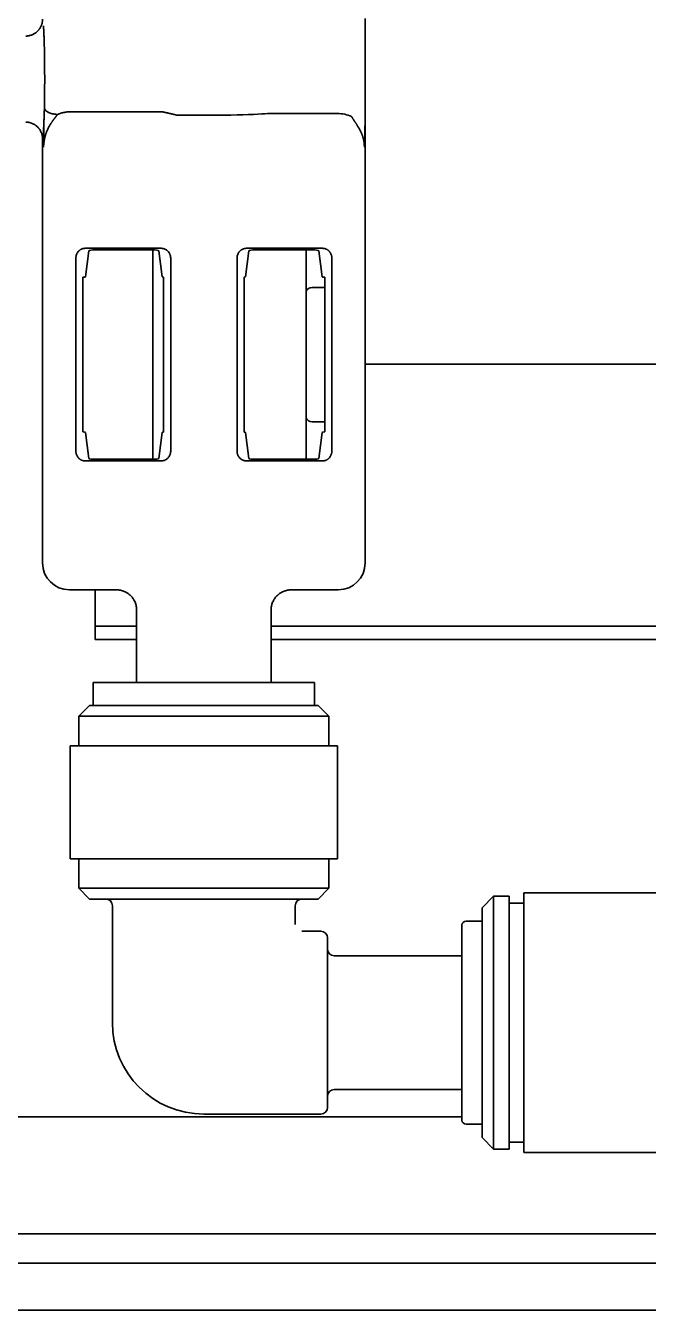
# Model space of a CAD drawing. Extents: x 6769 to 10051, y -94 to 2900.
# Drawn here: x 7104.9 to 7151.2, y 1270.8 to 1366.4 of the extents above; entities that cross this region are included whole.
import ezdxf

# ---------------------------------------------------------------- set-up
doc = ezdxf.new("R2010")
doc.units = 0
doc.header["$LTSCALE"] = 5
doc.layers.add('1', color=7, linetype='CONTINUOUS', true_color=0xffffff)

msp = doc.modelspace()

# ---------------------------------------------------------------- linework, layer by layer
at = {"layer": '1', "color": 7, "linetype": 'Continuous', "lineweight": 35}
for p, q in [((7130.164, 1326.425), (7130.164, 1366.928)), ((7115.012, 1360.001), (7108.33, 1360.001)), ((7123.379, 1359.865), (7122.904, 1359.865)), ((7128.105, 1359.865), (7123.379, 1359.865)), ((7106.164, 1326.425), (7106.164, 1357.976)), ((7109.344, 1349.835), (7114.984, 1349.835)), ((7109.369, 1347.719), (7109.609, 1349.646)), ((7110.109, 1349.715), (7114.32, 1349.715)), ((7114.364, 1334.137), (7114.364, 1349.715)), ((7114.82, 1349.646), (7115.059, 1347.719)), ((7121.269, 1347.719), (7121.509, 1349.646)), ((7121.344, 1349.835), (7126.984, 1349.835)), ((7122.009, 1349.715), (7126.22, 1349.715)), ((7125.764, 1334.137), (7125.764, 1349.715)), ((7126.72, 1349.646), (7126.959, 1347.719)), ((7108.641, 1334.771), (7108.641, 1349.082)), ((7115.698, 1349.109), (7115.698, 1334.743)), ((7120.631, 1334.743), (7120.631, 1349.109)), ((7127.688, 1349.082), (7127.688, 1334.771)), ((7109.165, 1347.68), (7109.164, 1347.677)), ((7109.164, 1347.384), (7109.164, 1347.677)), ((7115.164, 1347.686), (7115.164, 1336.163)), ((7115.167, 1336.166), (7115.167, 1347.688)), ((7121.162, 1347.687), (7121.162, 1336.165)), ((7127.164, 1347.677), (7127.164, 1347.68)), ((7127.164, 1347.677), (7127.164, 1347.384)), ((7109.164, 1346.926), (7109.164, 1336.926)), ((7127.164, 1346.926), (7126.214, 1346.926)), ((7127.164, 1336.926), (7127.164, 1346.926)), ((7169.315, 1341.226), (7130.166, 1341.226)), ((7109.164, 1336.175), (7109.164, 1336.468)), ((7109.164, 1336.175), (7109.165, 1336.173)), ((7109.609, 1334.206), (7109.369, 1336.133)), ((7115.059, 1336.133), (7114.82, 1334.206)), ((7121.509, 1334.206), (7121.269, 1336.133)), ((7126.214, 1336.926), (7127.164, 1336.926)), ((7126.959, 1336.133), (7126.72, 1334.206)), ((7127.164, 1336.468), (7127.164, 1336.175)), ((7127.164, 1336.173), (7127.164, 1336.175)), ((7114.984, 1334.017), (7109.344, 1334.017)), ((7114.32, 1334.137), (7110.109, 1334.137)), ((7126.984, 1334.017), (7121.344, 1334.017)), ((7126.22, 1334.137), (7122.009, 1334.137)), ((7108.163, 1324.426), (7111.665, 1324.426)), ((7110.084, 1324.426), (7110.084, 1322.726)), ((7124.664, 1324.426), (7128.166, 1324.426)), ((7110.084, 1321.726), (7110.084, 1322.726)), ((7113.164, 1322.925), (7113.164, 1317.526)), ((7123.164, 1317.526), (7123.164, 1322.925)), ((7110.084, 1321.726), (7113.165, 1321.726)), ((7110.084, 1321.726), (7110.084, 1320.726)), ((7123.165, 1321.726), (7146.735, 1321.726)), ((7146.735, 1321.726), (7167.811, 1321.726)), ((7113.165, 1320.726), (7110.084, 1320.726)), ((7146.735, 1320.726), (7123.165, 1320.726)), ((7167.811, 1320.726), (7146.735, 1320.726)), ((7109.939, 1315.826), (7109.939, 1317.526)), ((7126.389, 1317.526), (7126.389, 1315.826)), ((7109.664, 1315.826), (7108.864, 1315.026)), ((7109.664, 1315.826), (7126.664, 1315.826)), ((7127.464, 1315.026), (7126.664, 1315.826)), ((7108.864, 1315.026), (7108.864, 1312.826)), ((7108.864, 1315.026), (7118.164, 1315.026)), ((7118.164, 1315.026), (7127.464, 1315.026)), ((7127.464, 1312.826), (7127.464, 1315.026)), ((7108.214, 1312.826), (7108.214, 1304.426)), ((7128.114, 1312.826), (7108.214, 1312.826)), ((7128.114, 1304.426), (7128.114, 1312.826)), ((7108.214, 1304.426), (7128.114, 1304.426)), ((7108.864, 1304.426), (7108.864, 1302.226)), ((7127.464, 1302.226), (7127.464, 1304.426)), ((7108.864, 1302.226), (7109.664, 1301.426)), ((7127.464, 1302.226), (7108.864, 1302.226)), ((7126.664, 1301.426), (7127.464, 1302.226)), ((7152.364, 1301.876), (7141.964, 1301.876)), ((7141.964, 1282.576), (7141.964, 1301.876)), ((7109.664, 1301.426), (7126.664, 1301.426)), ((7111.364, 1300.926), (7111.364, 1292.226)), ((7124.964, 1299.526), (7124.964, 1300.926)), ((7139.714, 1301.626), (7138.864, 1300.776)), ((7138.864, 1283.676), (7138.864, 1300.776)), ((7140.864, 1301.626), (7139.714, 1301.626)), ((7139.714, 1282.826), (7139.714, 1301.626)), ((7140.864, 1282.826), (7140.864, 1301.626)), ((7141.964, 1301.126), (7140.864, 1301.126)), ((7138.864, 1299.776), (7137.664, 1299.776)), ((7126.864, 1299.026), (7125.464, 1299.026)), ((7137.364, 1299.476), (7137.364, 1284.976)), ((7127.364, 1298.526), (7127.364, 1285.926)), ((7137.365, 1297.201), (7127.864, 1297.201)), ((7127.864, 1287.251), (7137.365, 1287.251)), ((7017.664, 1285.226), (7137.367, 1285.226)), ((7118.164, 1285.426), (7126.864, 1285.426)), ((7137.664, 1284.676), (7138.864, 1284.676)), ((7138.864, 1283.676), (7139.714, 1282.826)), ((7139.714, 1282.826), (7140.864, 1282.826)), ((7140.864, 1283.326), (7141.964, 1283.326)), ((7141.964, 1282.576), (7152.364, 1282.576)), ((7233.66, 1276.526), (7019.664, 1276.526)), ((6772.164, 1274.326), (7239.407, 1274.326)), ((7287.059, 1270.826), (6788.769, 1270.826))]:
    msp.add_line(p, q, dxfattribs=at)
for centre, radius, start, end in [((7110.864, 1300.926), 0.5, 0, 90), ((7125.464, 1300.926), 0.5, 90, 180), ((7137.664, 1299.476), 0.3, 90, 180), ((7126.864, 1298.526), 0.5, 0, 90), ((7127.864, 1297.701), 0.5, 180, 270), ((7118.164, 1292.226), 6.8, 180, 270), ((7127.864, 1286.751), 0.5, 90, 180), ((7126.864, 1285.926), 0.5, 270, 0), ((7137.664, 1284.976), 0.3, 180, 270)]:
    msp.add_arc(centre, radius, start, end, dxfattribs=at)
at = {"layer": '1', "color": 7, "linetype": 'Continuous', "lineweight": 35, "extrusion": (0, 0, -1)}
for centre, major_axis, ratio, start_param, end_param in [((7106.163, 1362.426), (0, -4.45), 0.034921, 5.507006, 6.273383), ((7118.164, 1359.926), (5, 0), 0.038413, 0.323811, 1.994895), ((7110.109, 1349.645), (0.5, 0), 0.140541, 3.159046, 4.712389), ((7114.32, 1349.645), (0.5, 0), 0.140541, 4.712389, 6.265732), ((7122.009, 1349.645), (0.5, 0), 0.140541, 3.159046, 4.712389), ((7126.22, 1349.645), (0.5, 0), 0.140541, 4.712389, 6.265732), ((7109.07, 1347.72), (0.3, 0), 0.140541, 0.017453, 1.248618), ((7115.359, 1347.72), (0.3, 0), 0.140541, 2.274072, 3.124139), ((7120.97, 1347.72), (0.3, 0), 0.140541, 0.017453, 0.872366), ((7127.259, 1347.72), (0.3, 0), 0.140541, 1.892975, 3.124139), ((7109.182, 1347.384), (0, -0.5), 0.034921, 0.411993, 1.570796), ((7126.214, 1346.424), (0, -0.502), 0.996195, 2.021843, 3.141593), ((7127.147, 1347.384), (0, -0.5), 0.034921, 4.712389, 5.871192), ((7126.214, 1337.428), (0, -0.502), 0.996195, 0, 1.119749), ((7109.182, 1336.468), (0, -0.5), 0.034921, 1.570796, 2.729599), ((7109.07, 1336.133), (0.3, 0), 0.140541, 5.034567, 6.265732), ((7115.359, 1336.133), (0.3, 0), 0.140541, 3.159046, 4.012739), ((7120.97, 1336.133), (0.3, 0), 0.140541, 5.410817, 6.265732), ((7127.259, 1336.133), (0.3, 0), 0.140541, 3.159046, 4.390211), ((7127.147, 1336.468), (0, -0.5), 0.034921, 3.553586, 4.712389), ((7110.109, 1334.207), (0.5, 0), 0.140541, 1.570796, 3.124139), ((7114.32, 1334.207), (0.5, 0), 0.140541, 0.017453, 1.570796), ((7122.009, 1334.207), (0.5, 0), 0.140541, 1.570796, 3.124139), ((7126.22, 1334.207), (0.5, 0), 0.140541, 0.017453, 1.570796)]:
    msp.add_ellipse(centre, major_axis=major_axis, ratio=ratio, start_param=start_param, end_param=end_param, dxfattribs=at)
at = {"layer": '1', "color": 7, "linetype": 'Continuous', "lineweight": 35, "extrusion": (-1.17146e-15, 9.86076e-32, -1)}
msp.add_ellipse((7128.102, 1357.364), major_axis=(1.77, 1.77), ratio=0.998783, start_param=5.498396, end_param=5.931656, dxfattribs=at)
at = {"layer": '1', "color": 7, "linetype": 'Continuous', "lineweight": 35}
for centre, major_axis in [((7108.166, 1326.427), (-1.416, -1.416)), ((7128.163, 1326.427), (1.416, -1.416))]:
    msp.add_ellipse(centre, major_axis=major_axis, ratio=0.998783, start_param=5.498396, end_param=7.067974, dxfattribs=at)
for points, degree, knots in [([(7106.164, 1366.876), (7106.164, 1366.793), (7106.156, 1366.712), (7106.132, 1366.592), (7106.123, 1366.553), (7106.105, 1366.494), (7106.098, 1366.474), (7106.084, 1366.436), (7106.077, 1366.416), (7106.038, 1366.322), (7105.999, 1366.25), (7105.943, 1366.165), (7105.931, 1366.148), (7105.906, 1366.115), (7105.894, 1366.099), (7105.854, 1366.051), (7105.827, 1366.021), (7105.74, 1365.935), (7105.678, 1365.883), (7105.592, 1365.826), (7105.575, 1365.815), (7105.539, 1365.794), (7105.486, 1365.763), (7105.394, 1365.72), (7105.317, 1365.692), (7105.258, 1365.674), (7105.239, 1365.669), (7105.199, 1365.659), (7105.179, 1365.654), (7105.118, 1365.642), (7105.077, 1365.636), (7105.016, 1365.63), (7104.985, 1365.628), (7104.955, 1365.627), (7104.934, 1365.626), (7104.924, 1365.626), (7104.914, 1365.626)], 3, [0, 0, 0, 0, 0.125, 0.125, 0.1875, 0.1875, 0.21875, 0.21875, 0.25, 0.25, 0.375, 0.375, 0.40625, 0.40625, 0.4375, 0.4375, 0.5, 0.5, 0.625, 0.625, 0.65625, 0.65625, 0.6875, 0.75, 0.8125, 0.8125, 0.84375, 0.84375, 0.875, 0.875, 0.9375, 0.9375, 0.96875, 0.984375, 0.984375, 1, 1, 1, 1]), ([(7106.304, 1360.234), (7106.307, 1360.369), (7106.309, 1360.507), (7106.314, 1360.789), (7106.316, 1360.933), (7106.319, 1361.228), (7106.321, 1361.379), (7106.322, 1361.572), (7106.322, 1361.61), (7106.323, 1361.687), (7106.323, 1361.803), (7106.324, 1361.92), (7106.325, 1362.152), (7106.325, 1362.307), (7106.325, 1362.619), (7106.324, 1362.775), (7106.324, 1362.97), (7106.323, 1363.01), (7106.323, 1363.087), (7106.322, 1363.204), (7106.322, 1363.319), (7106.32, 1363.548), (7106.318, 1363.699), (7106.315, 1363.996), (7106.313, 1364.14), (7106.308, 1364.419), (7106.306, 1364.555), (7106.3, 1364.817), (7106.297, 1364.944), (7106.293, 1365.098), (7106.292, 1365.128), (7106.29, 1365.188), (7106.288, 1365.276), (7106.285, 1365.361), (7106.279, 1365.525), (7106.275, 1365.628), (7106.267, 1365.82), (7106.263, 1365.91), (7106.257, 1366.014), (7106.256, 1366.035), (7106.254, 1366.074), (7106.25, 1366.132), (7106.247, 1366.186), (7106.24, 1366.287), (7106.235, 1366.346), (7106.23, 1366.397)], 3, [0, 0, 0, 0, 0.0625, 0.0625, 0.125, 0.125, 0.1875, 0.1875, 0.203125, 0.203125, 0.21875, 0.25, 0.25, 0.3125, 0.3125, 0.375, 0.375, 0.390625, 0.390625, 0.40625, 0.4375, 0.4375, 0.5, 0.5, 0.5625, 0.5625, 0.625, 0.625, 0.6875, 0.6875, 0.703125, 0.703125, 0.71875, 0.75, 0.75, 0.8125, 0.8125, 0.875, 0.875, 0.890625, 0.890625, 0.90625, 0.9375, 0.9375, 1, 1, 1, 1]), ([(7106.272, 1359.251), (7106.272, 1359.291), (7106.273, 1359.332), (7106.276, 1359.415), (7106.277, 1359.456), (7106.28, 1359.539), (7106.282, 1359.58), (7106.285, 1359.663), (7106.287, 1359.705), (7106.292, 1359.829), (7106.295, 1359.912), (7106.299, 1360.034), (7106.3, 1360.075), (7106.302, 1360.135), (7106.303, 1360.165), (7106.303, 1360.199), (7106.304, 1360.217), (7106.304, 1360.225), (7106.304, 1360.23), (7106.304, 1360.232), (7106.304, 1360.233), (7106.304, 1360.234), (7106.304, 1360.234), (7106.304, 1360.234), (7106.304, 1360.234), (7106.304, 1360.234)], 3, [0, 0, 0, 0, 0.125002, 0.125002, 0.250003, 0.250003, 0.375005, 0.375005, 0.500007, 0.500007, 0.75001, 0.75001, 0.875012, 0.875012, 0.937513, 0.968763, 0.984389, 0.992201, 0.996108, 0.998061, 0.999037, 0.999526, 0.99977, 0.99977, 1, 1, 1, 1]), ([(7107.284, 1359.798), (7107.231, 1359.799), (7107.177, 1359.802), (7107.067, 1359.813), (7107.012, 1359.821), (7106.903, 1359.843), (7106.849, 1359.856), (7106.746, 1359.888), (7106.697, 1359.906), (7106.605, 1359.947), (7106.562, 1359.97), (7106.486, 1360.018), (7106.452, 1360.044), (7106.393, 1360.097), (7106.369, 1360.124), (7106.33, 1360.179), (7106.315, 1360.207), (7106.304, 1360.234)], 3, [0, 0, 0, 0, 0.125, 0.125, 0.25, 0.25, 0.375, 0.375, 0.5, 0.5, 0.625, 0.625, 0.75, 0.75, 0.875, 0.875, 1, 1, 1, 1]), ([(7108.33, 1360.001), (7108.24, 1360.001), (7108.15, 1359.997), (7108.015, 1359.984), (7107.97, 1359.978), (7107.881, 1359.965), (7107.837, 1359.958), (7107.705, 1359.932), (7107.619, 1359.911), (7107.449, 1359.86), (7107.366, 1359.831), (7107.284, 1359.798)], 3, [0, 0, 0, 0, 0.25, 0.25, 0.375, 0.375, 0.5, 0.5, 0.75, 0.75, 1, 1, 1, 1]), ([(7116.107, 1359.751), (7116.093, 1359.755), (7116.064, 1359.762), (7116.021, 1359.774), (7115.978, 1359.785), (7115.934, 1359.796), (7115.89, 1359.807), (7115.845, 1359.818), (7115.8, 1359.829), (7115.755, 1359.84), (7115.709, 1359.851), (7115.663, 1359.862), (7115.617, 1359.872), (7115.579, 1359.88), (7115.55, 1359.886), (7115.529, 1359.891), (7115.509, 1359.895), (7115.488, 1359.9), (7115.467, 1359.904), (7115.446, 1359.909), (7115.425, 1359.913), (7115.404, 1359.918), (7115.383, 1359.923), (7115.362, 1359.927), (7115.341, 1359.932), (7115.319, 1359.937), (7115.298, 1359.941), (7115.276, 1359.946), (7115.255, 1359.951), (7115.233, 1359.955), (7115.211, 1359.96), (7115.189, 1359.965), (7115.167, 1359.969), (7115.145, 1359.974), (7115.123, 1359.979), (7115.101, 1359.983), (7115.079, 1359.988), (7115.056, 1359.992), (7115.034, 1359.997), (7115.019, 1360), (7115.012, 1360.001)], 3, [0, 0, 0, 0, 0.041436, 0.082971, 0.124598, 0.166309, 0.208099, 0.24996, 0.291886, 0.333869, 0.375902, 0.41798, 0.460094, 0.502238, 0.520581, 0.538989, 0.557459, 0.575993, 0.594591, 0.613253, 0.631979, 0.650769, 0.669623, 0.688541, 0.707524, 0.72657, 0.745681, 0.764857, 0.784097, 0.803402, 0.822771, 0.842205, 0.861703, 0.881266, 0.900894, 0.920586, 0.940342, 0.960164, 0.98005, 1, 1, 1, 1]), ([(7104.914, 1359.226), (7104.924, 1359.226), (7104.934, 1359.226), (7104.955, 1359.225), (7104.985, 1359.224), (7105.016, 1359.222), (7105.077, 1359.216), (7105.118, 1359.21), (7105.179, 1359.198), (7105.199, 1359.193), (7105.239, 1359.183), (7105.258, 1359.178), (7105.317, 1359.16), (7105.394, 1359.132), (7105.486, 1359.089), (7105.539, 1359.059), (7105.575, 1359.037), (7105.592, 1359.026), (7105.678, 1358.969), (7105.74, 1358.918), (7105.827, 1358.831), (7105.854, 1358.801), (7105.894, 1358.753), (7105.906, 1358.737), (7105.931, 1358.704), (7105.943, 1358.687), (7105.999, 1358.602), (7106.038, 1358.53), (7106.077, 1358.436), (7106.084, 1358.417), (7106.098, 1358.378), (7106.105, 1358.358), (7106.123, 1358.299), (7106.132, 1358.26), (7106.156, 1358.14), (7106.164, 1358.059), (7106.164, 1357.976)], 3, [0, 0, 0, 0, 0.015625, 0.015625, 0.03125, 0.0625, 0.0625, 0.125, 0.125, 0.15625, 0.15625, 0.1875, 0.1875, 0.25, 0.3125, 0.34375, 0.34375, 0.375, 0.375, 0.5, 0.5, 0.5625, 0.5625, 0.59375, 0.59375, 0.625, 0.625, 0.75, 0.75, 0.78125, 0.78125, 0.8125, 0.8125, 0.875, 0.875, 1, 1, 1, 1]), ([(7106.238, 1357.354), (7106.239, 1357.364), (7106.24, 1357.384), (7106.242, 1357.416), (7106.245, 1357.447), (7106.247, 1357.479), (7106.25, 1357.51), (7106.253, 1357.542), (7106.256, 1357.574), (7106.26, 1357.605), (7106.263, 1357.637), (7106.267, 1357.668), (7106.271, 1357.699), (7106.275, 1357.73), (7106.279, 1357.761), (7106.284, 1357.791), (7106.289, 1357.822), (7106.294, 1357.851), (7106.299, 1357.881), (7106.304, 1357.91), (7106.309, 1357.939), (7106.315, 1357.968), (7106.32, 1357.996), (7106.326, 1358.024), (7106.332, 1358.051), (7106.338, 1358.078), (7106.344, 1358.105), (7106.35, 1358.131), (7106.357, 1358.156), (7106.363, 1358.181), (7106.369, 1358.206), (7106.376, 1358.23), (7106.383, 1358.254), (7106.389, 1358.277), (7106.396, 1358.3), (7106.403, 1358.322), (7106.409, 1358.343), (7106.416, 1358.364), (7106.423, 1358.385), (7106.429, 1358.405), (7106.436, 1358.424), (7106.442, 1358.443), (7106.449, 1358.461), (7106.455, 1358.478), (7106.462, 1358.495), (7106.468, 1358.511), (7106.474, 1358.527), (7106.493, 1358.575), (7106.526, 1358.654), (7106.576, 1358.762), (7106.628, 1358.861), (7106.679, 1358.952), (7106.728, 1359.034), (7106.775, 1359.107), (7106.819, 1359.171), (7106.858, 1359.227), (7106.888, 1359.269), (7106.909, 1359.298), (7106.924, 1359.319), (7106.938, 1359.339), (7106.953, 1359.359), (7106.968, 1359.379), (7106.982, 1359.399), (7106.997, 1359.418), (7107.011, 1359.438), (7107.026, 1359.457), (7107.04, 1359.476), (7107.054, 1359.495), (7107.068, 1359.513), (7107.082, 1359.532), (7107.096, 1359.55), (7107.11, 1359.568), (7107.124, 1359.586), (7107.137, 1359.603), (7107.15, 1359.621), (7107.163, 1359.638), (7107.176, 1359.655), (7107.189, 1359.672), (7107.201, 1359.688), (7107.214, 1359.705), (7107.226, 1359.721), (7107.238, 1359.737), (7107.25, 1359.752), (7107.261, 1359.768), (7107.273, 1359.783), (7107.28, 1359.793), (7107.284, 1359.798)], 3, [0, 0, 0, 0, 0.018001, 0.035695, 0.053086, 0.070176, 0.086971, 0.103474, 0.119689, 0.135593, 0.151155, 0.166381, 0.181278, 0.195851, 0.210106, 0.224048, 0.237683, 0.251016, 0.264051, 0.276795, 0.289251, 0.301424, 0.313318, 0.324938, 0.336288, 0.347371, 0.358191, 0.368751, 0.379055, 0.389106, 0.398907, 0.408461, 0.41777, 0.426836, 0.435663, 0.444251, 0.452602, 0.460703, 0.468547, 0.476138, 0.483478, 0.490571, 0.49742, 0.504025, 0.51039, 0.516517, 0.522407, 0.528062, 0.571251, 0.611084, 0.647814, 0.681483, 0.711857, 0.739053, 0.763146, 0.784155, 0.80206, 0.809805, 0.817483, 0.825097, 0.832648, 0.840137, 0.847566, 0.854935, 0.862246, 0.869499, 0.876693, 0.883816, 0.890864, 0.89784, 0.904745, 0.911578, 0.918342, 0.925037, 0.931662, 0.93822, 0.944709, 0.951131, 0.957485, 0.963772, 0.969992, 0.976145, 0.982223, 0.988224, 0.99415, 1, 1, 1, 1]), ([(7106.272, 1359.251), (7106.27, 1359.049), (7106.27, 1358.977), (7106.269, 1358.836), (7106.265, 1358.467), (7106.262, 1358.245), (7106.253, 1357.741), (7106.238, 1357.354)], 2, [0, 0, 0, 0.124996, 0.124996, 0.249996, 0.499998, 0.499998, 1, 1, 1]), ([(7129.155, 1359.634), (7129.161, 1359.623), (7129.174, 1359.601), (7129.194, 1359.569), (7129.215, 1359.535), (7129.235, 1359.502), (7129.256, 1359.468), (7129.277, 1359.435), (7129.299, 1359.401), (7129.321, 1359.366), (7129.343, 1359.332), (7129.366, 1359.297), (7129.389, 1359.262), (7129.412, 1359.226), (7129.435, 1359.191), (7129.459, 1359.155), (7129.483, 1359.118), (7129.507, 1359.081), (7129.531, 1359.044), (7129.555, 1359.006), (7129.579, 1358.968), (7129.604, 1358.929), (7129.633, 1358.881), (7129.668, 1358.824), (7129.696, 1358.776), (7129.713, 1358.746), (7129.719, 1358.736), (7129.725, 1358.726), (7129.731, 1358.716), (7129.737, 1358.705), (7129.743, 1358.694), (7129.749, 1358.683), (7129.755, 1358.673), (7129.761, 1358.661), (7129.767, 1358.65), (7129.773, 1358.639), (7129.779, 1358.627), (7129.785, 1358.616), (7129.791, 1358.604), (7129.797, 1358.592), (7129.803, 1358.58), (7129.81, 1358.567), (7129.816, 1358.555), (7129.822, 1358.542), (7129.828, 1358.53), (7129.835, 1358.517), (7129.841, 1358.504), (7129.847, 1358.491), (7129.853, 1358.477), (7129.859, 1358.464), (7129.866, 1358.45), (7129.872, 1358.437), (7129.878, 1358.423), (7129.884, 1358.409), (7129.89, 1358.394), (7129.896, 1358.38), (7129.902, 1358.366), (7129.909, 1358.351), (7129.915, 1358.336), (7129.921, 1358.321), (7129.926, 1358.306), (7129.932, 1358.291), (7129.938, 1358.275), (7129.944, 1358.26), (7129.95, 1358.244), (7129.956, 1358.228), (7129.961, 1358.212), (7129.967, 1358.195), (7129.972, 1358.179), (7129.978, 1358.162), (7129.983, 1358.146), (7129.989, 1358.129), (7129.994, 1358.112), (7129.999, 1358.094), (7130.004, 1358.077), (7130.009, 1358.06), (7130.014, 1358.042), (7130.019, 1358.024), (7130.024, 1358.006), (7130.028, 1357.988), (7130.033, 1357.969), (7130.037, 1357.951), (7130.042, 1357.932), (7130.046, 1357.913), (7130.05, 1357.894), (7130.054, 1357.875), (7130.058, 1357.856), (7130.062, 1357.836), (7130.065, 1357.816), (7130.069, 1357.797), (7130.072, 1357.777), (7130.075, 1357.756), (7130.078, 1357.736), (7130.081, 1357.716), (7130.084, 1357.695), (7130.087, 1357.674), (7130.089, 1357.653), (7130.091, 1357.632), (7130.093, 1357.611), (7130.095, 1357.589), (7130.097, 1357.568), (7130.098, 1357.546), (7130.1, 1357.524), (7130.101, 1357.502), (7130.102, 1357.48), (7130.103, 1357.458), (7130.103, 1357.435), (7130.104, 1357.412), (7130.104, 1357.39), (7130.104, 1357.374), (7130.104, 1357.367)], 3, [0, 0, 0, 0, 0.014899, 0.029973, 0.045222, 0.060648, 0.076251, 0.092031, 0.10799, 0.124128, 0.140446, 0.156945, 0.173628, 0.190494, 0.207546, 0.224786, 0.242216, 0.259837, 0.277652, 0.295663, 0.313873, 0.332285, 0.350901, 0.381608, 0.413263, 0.417906, 0.422604, 0.427356, 0.432164, 0.437026, 0.441943, 0.446915, 0.451941, 0.457021, 0.462156, 0.467345, 0.472588, 0.477886, 0.483238, 0.488643, 0.494103, 0.499616, 0.505184, 0.510805, 0.51648, 0.522208, 0.527991, 0.533827, 0.539716, 0.545659, 0.551655, 0.557705, 0.563808, 0.569964, 0.576174, 0.582437, 0.588753, 0.595122, 0.601545, 0.60802, 0.614549, 0.621131, 0.627766, 0.634454, 0.641195, 0.647989, 0.654836, 0.661737, 0.66869, 0.675696, 0.682756, 0.689868, 0.697034, 0.704253, 0.711525, 0.71885, 0.726228, 0.73366, 0.741144, 0.748683, 0.756274, 0.763919, 0.771617, 0.779369, 0.787175, 0.795034, 0.802946, 0.810913, 0.818934, 0.827008, 0.835137, 0.843319, 0.851556, 0.859847, 0.868193, 0.876593, 0.885048, 0.893558, 0.902122, 0.910742, 0.919417, 0.928147, 0.936933, 0.945774, 0.954671, 0.963624, 0.972634, 0.981699, 0.990821, 1, 1, 1, 1]), ([(7130.104, 1357.367), (7130.11, 1357.522), (7130.114, 1357.611), (7130.12, 1357.761), (7130.135, 1358.183), (7130.142, 1358.471), (7130.148, 1358.736), (7130.151, 1359.016), (7130.154, 1359.325), (7130.154, 1359.634)], 2, [0, 0, 0, 0.125, 0.125, 0.25, 0.5, 0.5, 0.75, 0.75, 1, 1, 1]), ([(7108.641, 1349.082), (7108.641, 1349.123), (7108.644, 1349.162), (7108.653, 1349.221), (7108.657, 1349.24), (7108.665, 1349.277), (7108.67, 1349.295), (7108.686, 1349.348), (7108.699, 1349.382), (7108.721, 1349.431), (7108.729, 1349.447), (7108.746, 1349.479), (7108.755, 1349.494), (7108.783, 1349.539), (7108.804, 1349.567), (7108.839, 1349.609), (7108.851, 1349.622), (7108.877, 1349.648), (7108.89, 1349.661), (7108.918, 1349.686), (7108.933, 1349.698), (7108.964, 1349.72), (7108.98, 1349.731), (7109.014, 1349.751), (7109.031, 1349.761), (7109.068, 1349.779), (7109.087, 1349.787), (7109.106, 1349.794)], 3, [0, 0, 0, 0, 0.125, 0.125, 0.1875, 0.1875, 0.25, 0.25, 0.375, 0.375, 0.4375, 0.4375, 0.5, 0.5, 0.625, 0.625, 0.6875, 0.6875, 0.75, 0.75, 0.8125, 0.8125, 0.875, 0.875, 0.9375, 0.9375, 1, 1, 1, 1]), ([(7114.984, 1349.835), (7115.032, 1349.835), (7115.079, 1349.83), (7115.148, 1349.816), (7115.171, 1349.81), (7115.205, 1349.8), (7115.216, 1349.796), (7115.238, 1349.788), (7115.249, 1349.783), (7115.304, 1349.76), (7115.345, 1349.738), (7115.393, 1349.704), (7115.403, 1349.697), (7115.422, 1349.683), (7115.431, 1349.676), (7115.458, 1349.653), (7115.475, 1349.637), (7115.524, 1349.586), (7115.554, 1349.55), (7115.586, 1349.5), (7115.592, 1349.49), (7115.604, 1349.469), (7115.621, 1349.439), (7115.646, 1349.385), (7115.661, 1349.341), (7115.675, 1349.296), (7115.68, 1349.273), (7115.694, 1349.203), (7115.698, 1349.156), (7115.698, 1349.109)], 3, [0, 0, 0, 0, 0.125, 0.125, 0.1875, 0.1875, 0.21875, 0.21875, 0.25, 0.25, 0.375, 0.375, 0.40625, 0.40625, 0.4375, 0.4375, 0.5, 0.5, 0.625, 0.625, 0.65625, 0.65625, 0.6875, 0.75, 0.8125, 0.8125, 0.875, 0.875, 1, 1, 1, 1]), ([(7120.631, 1349.109), (7120.631, 1349.156), (7120.635, 1349.203), (7120.648, 1349.272), (7120.654, 1349.295), (7120.667, 1349.34), (7120.675, 1349.362), (7120.701, 1349.428), (7120.723, 1349.47), (7120.761, 1349.529), (7120.775, 1349.548), (7120.805, 1349.585), (7120.82, 1349.603), (7120.869, 1349.653), (7120.905, 1349.683), (7120.963, 1349.724), (7120.984, 1349.736), (7121.025, 1349.759), (7121.068, 1349.78), (7121.112, 1349.796), (7121.156, 1349.81), (7121.179, 1349.816), (7121.249, 1349.83), (7121.297, 1349.835), (7121.344, 1349.835)], 3, [0, 0, 0, 0, 0.125, 0.125, 0.1875, 0.1875, 0.25, 0.25, 0.375, 0.375, 0.4375, 0.4375, 0.5, 0.5, 0.625, 0.625, 0.6875, 0.6875, 0.75, 0.8125, 0.8125, 0.875, 0.875, 1, 1, 1, 1]), ([(7127.222, 1349.794), (7127.242, 1349.786), (7127.261, 1349.778), (7127.297, 1349.761), (7127.315, 1349.752), (7127.348, 1349.731), (7127.364, 1349.721), (7127.395, 1349.698), (7127.41, 1349.686), (7127.452, 1349.649), (7127.478, 1349.623), (7127.513, 1349.582), (7127.524, 1349.568), (7127.545, 1349.539), (7127.555, 1349.524), (7127.583, 1349.479), (7127.6, 1349.448), (7127.63, 1349.383), (7127.643, 1349.349), (7127.659, 1349.295), (7127.664, 1349.277), (7127.672, 1349.24), (7127.679, 1349.202), (7127.684, 1349.163), (7127.687, 1349.123), (7127.688, 1349.102), (7127.688, 1349.082)], 3, [0, 0, 0, 0, 0.0625, 0.0625, 0.125, 0.125, 0.1875, 0.1875, 0.25, 0.25, 0.375, 0.375, 0.4375, 0.4375, 0.5, 0.5, 0.625, 0.625, 0.75, 0.75, 0.8125, 0.8125, 0.875, 0.9375, 0.9375, 1, 1, 1, 1]), ([(7109.106, 1334.059), (7109.087, 1334.066), (7109.068, 1334.074), (7109.031, 1334.091), (7109.014, 1334.101), (7108.981, 1334.121), (7108.964, 1334.132), (7108.934, 1334.154), (7108.919, 1334.166), (7108.876, 1334.203), (7108.851, 1334.229), (7108.816, 1334.27), (7108.805, 1334.284), (7108.784, 1334.313), (7108.774, 1334.328), (7108.745, 1334.373), (7108.729, 1334.405), (7108.699, 1334.47), (7108.686, 1334.503), (7108.67, 1334.557), (7108.665, 1334.575), (7108.657, 1334.612), (7108.649, 1334.65), (7108.645, 1334.689), (7108.642, 1334.73), (7108.641, 1334.75), (7108.641, 1334.771)], 3, [0, 0, 0, 0, 0.0625, 0.0625, 0.125, 0.125, 0.1875, 0.1875, 0.25, 0.25, 0.375, 0.375, 0.4375, 0.4375, 0.5, 0.5, 0.625, 0.625, 0.75, 0.75, 0.8125, 0.8125, 0.875, 0.9375, 0.9375, 1, 1, 1, 1]), ([(7115.698, 1334.743), (7115.698, 1334.696), (7115.694, 1334.649), (7115.68, 1334.58), (7115.675, 1334.557), (7115.662, 1334.512), (7115.654, 1334.49), (7115.627, 1334.424), (7115.606, 1334.383), (7115.567, 1334.324), (7115.554, 1334.304), (7115.524, 1334.267), (7115.508, 1334.25), (7115.459, 1334.199), (7115.424, 1334.169), (7115.365, 1334.129), (7115.345, 1334.116), (7115.303, 1334.093), (7115.261, 1334.073), (7115.217, 1334.056), (7115.172, 1334.042), (7115.149, 1334.036), (7115.079, 1334.022), (7115.032, 1334.017), (7114.984, 1334.017)], 3, [0, 0, 0, 0, 0.125, 0.125, 0.1875, 0.1875, 0.25, 0.25, 0.375, 0.375, 0.4375, 0.4375, 0.5, 0.5, 0.625, 0.625, 0.6875, 0.6875, 0.75, 0.8125, 0.8125, 0.875, 0.875, 1, 1, 1, 1]), ([(7121.344, 1334.017), (7121.297, 1334.017), (7121.25, 1334.022), (7121.181, 1334.036), (7121.158, 1334.042), (7121.124, 1334.052), (7121.113, 1334.056), (7121.09, 1334.065), (7121.079, 1334.069), (7121.025, 1334.092), (7120.984, 1334.115), (7120.935, 1334.148), (7120.926, 1334.155), (7120.907, 1334.169), (7120.898, 1334.177), (7120.871, 1334.2), (7120.853, 1334.216), (7120.804, 1334.266), (7120.775, 1334.303), (7120.743, 1334.352), (7120.736, 1334.362), (7120.724, 1334.383), (7120.707, 1334.414), (7120.683, 1334.467), (7120.667, 1334.511), (7120.654, 1334.556), (7120.649, 1334.579), (7120.635, 1334.649), (7120.631, 1334.696), (7120.631, 1334.743)], 3, [0, 0, 0, 0, 0.125, 0.125, 0.1875, 0.1875, 0.21875, 0.21875, 0.25, 0.25, 0.375, 0.375, 0.40625, 0.40625, 0.4375, 0.4375, 0.5, 0.5, 0.625, 0.625, 0.65625, 0.65625, 0.6875, 0.75, 0.8125, 0.8125, 0.875, 0.875, 1, 1, 1, 1]), ([(7127.688, 1334.771), (7127.688, 1334.73), (7127.685, 1334.69), (7127.676, 1334.632), (7127.672, 1334.613), (7127.664, 1334.575), (7127.659, 1334.557), (7127.643, 1334.504), (7127.63, 1334.47), (7127.608, 1334.421), (7127.6, 1334.405), (7127.583, 1334.374), (7127.574, 1334.358), (7127.546, 1334.313), (7127.525, 1334.285), (7127.49, 1334.244), (7127.478, 1334.23), (7127.452, 1334.204), (7127.439, 1334.191), (7127.41, 1334.167), (7127.396, 1334.155), (7127.365, 1334.132), (7127.349, 1334.121), (7127.315, 1334.101), (7127.297, 1334.091), (7127.261, 1334.074), (7127.242, 1334.066), (7127.222, 1334.059)], 3, [0, 0, 0, 0, 0.125, 0.125, 0.1875, 0.1875, 0.25, 0.25, 0.375, 0.375, 0.4375, 0.4375, 0.5, 0.5, 0.625, 0.625, 0.6875, 0.6875, 0.75, 0.75, 0.8125, 0.8125, 0.875, 0.875, 0.9375, 0.9375, 1, 1, 1, 1]), ([(7111.665, 1324.426), (7111.764, 1324.426), (7111.861, 1324.416), (7112.005, 1324.388), (7112.052, 1324.376), (7112.123, 1324.355), (7112.146, 1324.347), (7112.193, 1324.33), (7112.216, 1324.321), (7112.33, 1324.274), (7112.416, 1324.228), (7112.517, 1324.16), (7112.538, 1324.146), (7112.577, 1324.117), (7112.597, 1324.101), (7112.654, 1324.054), (7112.69, 1324.021), (7112.794, 1323.918), (7112.856, 1323.842), (7112.925, 1323.74), (7112.938, 1323.719), (7112.963, 1323.676), (7112.975, 1323.655), (7113.01, 1323.59), (7113.052, 1323.501), (7113.085, 1323.409), (7113.106, 1323.339), (7113.113, 1323.315), (7113.125, 1323.268), (7113.13, 1323.243), (7113.145, 1323.171), (7113.152, 1323.122), (7113.159, 1323.048), (7113.162, 1323.011), (7113.164, 1322.974), (7113.164, 1322.956), (7113.164, 1322.95), (7113.164, 1322.937), (7113.164, 1322.931), (7113.164, 1322.925)], 3, [0, 0, 0, 0, 0.125, 0.125, 0.1875, 0.1875, 0.21875, 0.21875, 0.25, 0.25, 0.375, 0.375, 0.40625, 0.40625, 0.4375, 0.4375, 0.5, 0.5, 0.625, 0.625, 0.65625, 0.65625, 0.6875, 0.6875, 0.75, 0.8125, 0.8125, 0.84375, 0.84375, 0.875, 0.875, 0.9375, 0.9375, 0.96875, 0.984375, 0.984375, 0.992187, 0.992187, 1, 1, 1, 1]), ([(7123.164, 1322.925), (7123.164, 1322.931), (7123.164, 1322.937), (7123.165, 1322.95), (7123.165, 1322.956), (7123.165, 1322.974), (7123.166, 1323.011), (7123.169, 1323.048), (7123.176, 1323.122), (7123.184, 1323.171), (7123.198, 1323.243), (7123.204, 1323.268), (7123.216, 1323.315), (7123.222, 1323.339), (7123.244, 1323.409), (7123.277, 1323.501), (7123.319, 1323.59), (7123.353, 1323.655), (7123.365, 1323.676), (7123.391, 1323.719), (7123.404, 1323.74), (7123.473, 1323.842), (7123.535, 1323.918), (7123.638, 1324.021), (7123.675, 1324.054), (7123.732, 1324.101), (7123.752, 1324.117), (7123.791, 1324.146), (7123.811, 1324.16), (7123.913, 1324.228), (7123.999, 1324.274), (7124.113, 1324.321), (7124.136, 1324.33), (7124.182, 1324.347), (7124.206, 1324.355), (7124.276, 1324.376), (7124.324, 1324.388), (7124.468, 1324.416), (7124.565, 1324.426), (7124.664, 1324.426)], 3, [0, 0, 0, 0, 0.007813, 0.007813, 0.015625, 0.015625, 0.03125, 0.0625, 0.0625, 0.125, 0.125, 0.15625, 0.15625, 0.1875, 0.1875, 0.25, 0.3125, 0.3125, 0.34375, 0.34375, 0.375, 0.375, 0.5, 0.5, 0.5625, 0.5625, 0.59375, 0.59375, 0.625, 0.625, 0.75, 0.75, 0.78125, 0.78125, 0.8125, 0.8125, 0.875, 0.875, 1, 1, 1, 1]), ([(7109.939, 1317.526), (7109.939, 1317.526), (7110.368, 1317.526), (7112.197, 1317.526), (7114.935, 1317.526), (7118.164, 1317.526), (7121.394, 1317.526), (7124.132, 1317.526), (7125.96, 1317.526), (7126.388, 1317.526), (7126.389, 1317.526)], 3, [0, 0, 0, 0, 0.125037, 0.250074, 0.375111, 0.500148, 0.625185, 0.750223, 0.87526, 1, 1, 1, 1])]:
    msp.add_open_spline(points, degree=degree, knots=knots, dxfattribs=at)
for points in [[(7109.106, 1349.794), (7109.145, 1349.807), (7109.223, 1349.828), (7109.303, 1349.835), (7109.344, 1349.835)], [(7126.984, 1349.835), (7127.025, 1349.835), (7127.106, 1349.828), (7127.184, 1349.807), (7127.222, 1349.794)], [(7109.344, 1334.017), (7109.303, 1334.017), (7109.223, 1334.024), (7109.145, 1334.045), (7109.106, 1334.059)], [(7127.222, 1334.059), (7127.184, 1334.045), (7127.106, 1334.024), (7127.025, 1334.017), (7126.984, 1334.017)]]:
    msp.add_open_spline(points, degree=3, dxfattribs=at)

doc.saveas('drawing.dxf')
